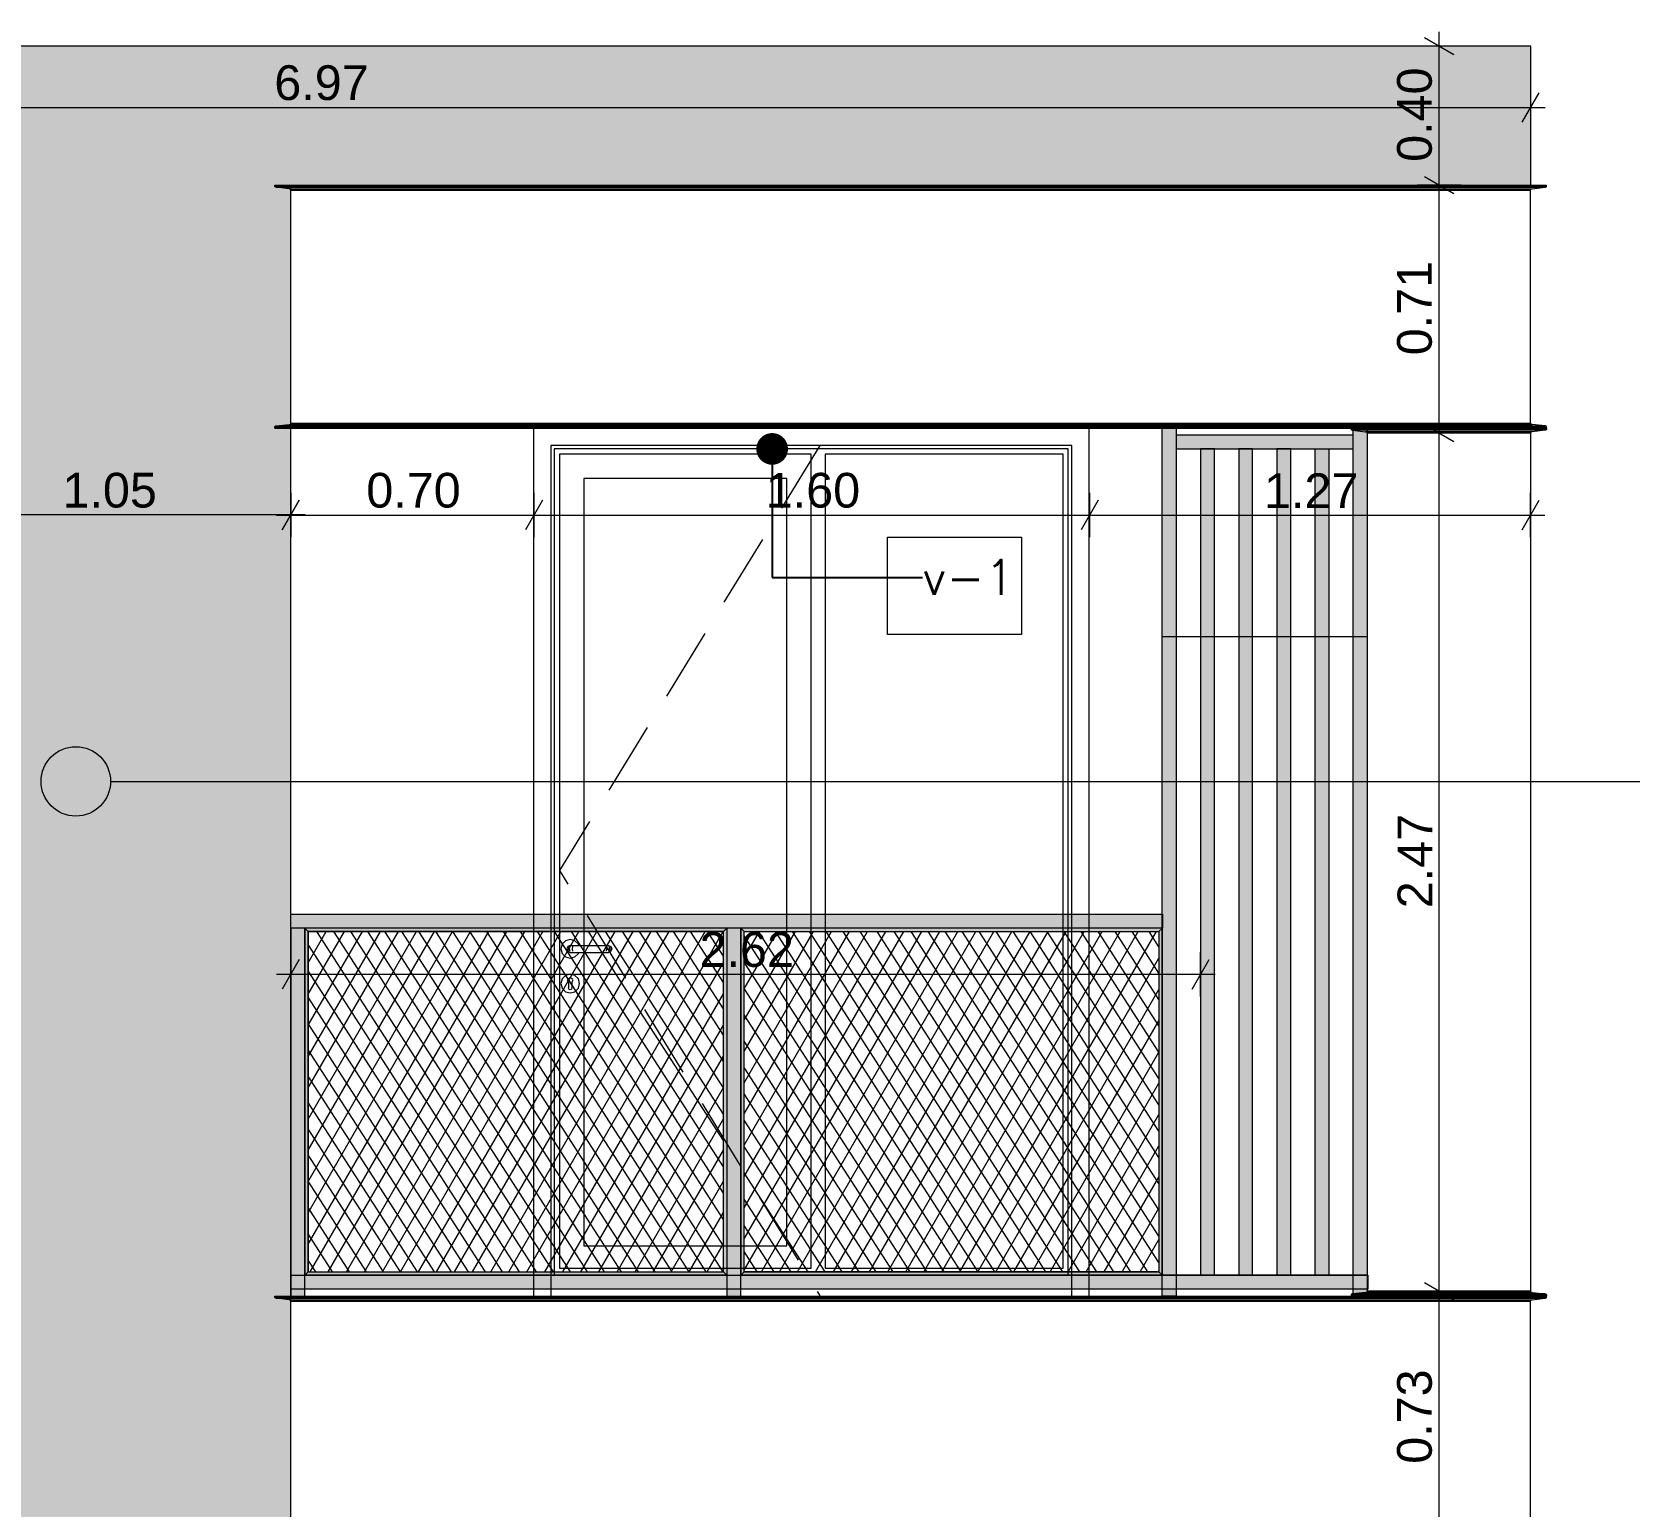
# Model space of a CAD drawing. Header units: millimetres. Extents: x 475616349 to 476941521, y 4620115302 to 4621446928.
# Drawn here: x 476749546 to 476754145, y 4620528616 to 4620532861 of the extents above; entities that cross this region are included whole.
import ezdxf

# ---------------------------------------------------------------- set-up
doc = ezdxf.new("R2010")
doc.units = ezdxf.units.MM
doc.header["$MEASUREMENT"] = 0
doc.linetypes.add('Hidden Line', pattern=[317.5, 211.666667, -105.833333])
for name, color, linetype, lineweight in [('2D Drafting - General_Pen_No__7_Pen_No__7', 7, 'Continuous', 0), ('New_2D Drafting - General_Pen_No__2_Pen_No__250', 7, 'Continuous', 0), ('New_2D Drafting - General_Pen_No__30_Pen_No__9_Pen_No__9_Pen_No__253', 252, 'Continuous', 0), ('New_2D Drafting - General_Pen_No__30_Pen_No__9_Pen_No__9_Pen_No__255', 255, 'Continuous', 0), ('New_2D Drafting - General_Pen_No__30_Pen_No__9_Pen_No__9_Pen_No__7', 7, 'Continuous', 0), ('New_2D Drafting - General_Pen_No__4', 7, 'Continuous', 0), ('New_2D Drafting - General_Pen_No__7', 7, 'Continuous', 0), ('New_Structural - Bearing_Pen_No__250', 7, 'Continuous', 0), ('New_zoma_Pen_No__4', 7, 'Continuous', 0), ('New_zoma_Pen_No__7', 7, 'Continuous', 0), ('Structural - Bearing_Pen_No__250', 7, 'Continuous', 0), ('zoma_Pen_No__5_Pen_No__142', 142, 'Continuous', 0)]:
    doc.layers.add(name, color=color, linetype=linetype, lineweight=lineweight)
doc.layers.add('New_zoma', color=7, linetype='Continuous')
doc.layers.add('zoma_Pen_No__5', color=7, linetype='Continuous')
doc.styles.add('GENERATED_STYLE_1', font='arial.ttf')
doc.dimstyles.new('GENERATED_STYLE__18', dxfattribs={"dimtxt": 100, "dimasz": 64.421331, "dimexe": 0.18, "dimexo": 3, "dimgap": 0.09, "dimtad": 1, "dimtih": 1, "dimtoh": 1, "dimlfac": 0.001, "dimzin": 0, "dimdsep": 46, "dimtxsty": 'GENERATED_STYLE_1', "dimblk": 'ARROWHEAD_2', "dimblk1": 'ARROWHEAD_2', "dimblk2": 'ARROWHEAD_2', "dimcen": 0.09, "dimclrd": 7, "dimclre": 7, "dimclrt": 7, "dimadec": 0, "dimazin": 0, "dimtfac": 1, "dimtdec": 4, "dimtmove": 0, "dimatfit": 3, "dimfxl": 1, "dimtolj": 1, "dimtzin": 0, "dimarcsym": 0})
doc.dimstyles.new('GENERATED_STYLE__19', dxfattribs={"dimtxt": 100, "dimasz": 64.421331, "dimexe": 0.18, "dimexo": 3, "dimgap": 0.09, "dimtad": 1, "dimlfac": 0.001, "dimzin": 0, "dimdsep": 46, "dimtxsty": 'GENERATED_STYLE_1', "dimblk": 'ARROWHEAD_2', "dimblk1": 'ARROWHEAD_2', "dimblk2": 'ARROWHEAD_2', "dimcen": 0.09, "dimclrd": 7, "dimclre": 7, "dimclrt": 7, "dimadec": 0, "dimazin": 0, "dimtfac": 1, "dimtdec": 4, "dimtmove": 0, "dimatfit": 3, "dimfxl": 1, "dimtolj": 1, "dimtzin": 0, "dimarcsym": 0})
doc.dimstyles.new('GENERATED_STYLE__48', dxfattribs={"dimtxt": 0.18, "dimasz": 182.4, "dimexe": 0.18, "dimexo": 0.0625, "dimgap": 0.09, "dimtad": 0, "dimtih": 1, "dimtoh": 1, "dimdec": 4, "dimzin": 0, "dimdsep": 46, "dimcen": 0.09, "dimadec": 0, "dimazin": 0, "dimtfac": 1, "dimtdec": 4, "dimtmove": 0, "dimatfit": 3, "dimldrblk": 'ARROWHEAD_11', "dimfxl": 1, "dimtolj": 1, "dimtzin": 0, "dimarcsym": 0})
pattern_1 = [(60, (476577134.07, 4620325125.74), (-38.971143, 22.5), []), (122.833095, (476577134.07, 4620325125.74), (36.8060797, 18.75), [])]

# ---------------------------------------------------------------- blocks, each defined once
blk = doc.blocks.new('*D923', base_point=(476577134.1, 4620325125.7))
at = {"layer": 'New_zoma_Pen_No__4', "color": 7, "linetype": 'Continuous', "lineweight": 0, "transparency": 16777216}
for p, q in [((476746892.3, 4620532580.3), (476746892.3, 4620532707.5)), ((476753862.2, 4620532580.3), (476753862.2, 4620532707.5)), ((476746916.8, 4620532686.3), (476746867.8, 4620532601.5)), ((476753837.8, 4620532601.5), (476753886.7, 4620532686.3)), ((476746892.3, 4620532643.9), (476753862.2, 4620532643.9)), ((476753862.2, 4620532643.9), (476753903.7, 4620532643.9))]:
    blk.add_line(p, q, dxfattribs=at)
at = {"layer": 'New_zoma_Pen_No__7', "color": 7, "lineweight": 0, "transparency": 16777216, "insert": (476750244.2, 4620532663.9), "char_height": 100, "attachment_point": 7, "style": 'GENERATED_STYLE_1'}
blk.add_mtext('\\A1;{\\pql;\\fArial|b0|i0|c0|p34;6.97}', dxfattribs=at)
blk = doc.blocks.new('ARROWHEAD_2')
at = {"color": 0, "linetype": 'Continuous', "lineweight": 0}
for p, q in [((0, 0), (-1, 0)), ((-0.378, -0.655), (0.378, 0.655))]:
    blk.add_line(p, q, dxfattribs=at)
blk = doc.blocks.new('*D1028', base_point=(476577134.1, 4620325125.7))
at = {"layer": 'New_zoma_Pen_No__4', "color": 7, "linetype": 'Continuous', "lineweight": 0, "transparency": 16777216}
for p, q in [((476753556.4, 4620529259.3), (476753641.2, 4620529210.3)), ((476753662.4, 4620529234.8), (476753535.3, 4620529234.8)), ((476753598.8, 4620528506), (476753598.8, 4620529234.8)), ((476753556.4, 4620528530.5), (476753641.2, 4620528481.5)), ((476753662.4, 4620528506), (476753535.3, 4620528506))]:
    blk.add_line(p, q, dxfattribs=at)
at = {"layer": 'New_zoma_Pen_No__7', "color": 7, "lineweight": 0, "transparency": 16777216, "insert": (476753578.8, 4620528737.4), "char_height": 100, "attachment_point": 7, "rotation": 90, "style": 'GENERATED_STYLE_1'}
blk.add_mtext('\\A1;{\\pql;\\fArial|b0|i0|c0|p34;0.73}', dxfattribs=at)
blk = doc.blocks.new('*D1029', base_point=(476577134.1, 4620325125.7))
at = {"layer": 'New_zoma_Pen_No__4', "color": 7, "linetype": 'Continuous', "lineweight": 0, "transparency": 16777216}
for p, q in [((476753662.4, 4620531706), (476753535.3, 4620531706)), ((476753556.4, 4620531730.5), (476753641.2, 4620531681.5)), ((476753598.8, 4620529234.8), (476753598.8, 4620531706)), ((476753556.4, 4620529259.3), (476753641.2, 4620529210.3)), ((476753662.4, 4620529234.8), (476753535.3, 4620529234.8))]:
    blk.add_line(p, q, dxfattribs=at)
at = {"layer": 'New_zoma_Pen_No__7', "color": 7, "lineweight": 0, "transparency": 16777216, "insert": (476753578.8, 4620530337.4), "char_height": 100, "attachment_point": 7, "rotation": 90, "style": 'GENERATED_STYLE_1'}
blk.add_mtext('\\A1;{\\pql;\\fArial|b0|i0|c0|p34;2.47}', dxfattribs=at)
blk = doc.blocks.new('*D1030', base_point=(476577134.1, 4620325125.7))
at = {"layer": 'New_zoma_Pen_No__4', "color": 7, "linetype": 'Continuous', "lineweight": 0, "transparency": 16777216}
for p, q in [((476753556.4, 4620532444.9), (476753641.2, 4620532395.9)), ((476753662.4, 4620532420.4), (476753535.3, 4620532420.4)), ((476753598.8, 4620531706), (476753598.8, 4620532420.4)), ((476753662.4, 4620531706), (476753535.3, 4620531706)), ((476753556.4, 4620531730.5), (476753641.2, 4620531681.5))]:
    blk.add_line(p, q, dxfattribs=at)
at = {"layer": 'New_zoma_Pen_No__7', "color": 7, "lineweight": 0, "transparency": 16777216, "insert": (476753578.8, 4620531930.2), "char_height": 100, "attachment_point": 7, "rotation": 90, "style": 'GENERATED_STYLE_1'}
blk.add_mtext('\\A1;{\\pql;\\fArial|b0|i0|c0|p34;0.71}', dxfattribs=at)
blk = doc.blocks.new('*D1031', base_point=(476577134.1, 4620325125.7))
at = {"layer": 'New_zoma_Pen_No__4', "color": 7, "linetype": 'Continuous', "lineweight": 0, "transparency": 16777216}
for p, q in [((476753641.2, 4620532795.5), (476753556.4, 4620532844.4)), ((476753598.8, 4620532820), (476753598.8, 4620532861.4)), ((476753662.4, 4620532820), (476753535.3, 4620532820)), ((476753598.8, 4620532420.4), (476753598.8, 4620532820)), ((476753556.4, 4620532444.9), (476753641.2, 4620532395.9)), ((476753662.4, 4620532420.4), (476753535.3, 4620532420.4))]:
    blk.add_line(p, q, dxfattribs=at)
at = {"layer": 'New_zoma_Pen_No__7', "color": 7, "lineweight": 0, "transparency": 16777216, "insert": (476753578.8, 4620532487.2), "char_height": 100, "attachment_point": 7, "rotation": 90, "style": 'GENERATED_STYLE_1'}
blk.add_mtext('\\A1;{\\pql;\\fArial|b0|i0|c0|p34;0.40}', dxfattribs=at)
blk = doc.blocks.new('*D1055', base_point=(476577134.1, 4620325125.7))
at = {"layer": 'New_zoma_Pen_No__4', "color": 7, "linetype": 'Continuous', "lineweight": 0, "transparency": 16777216}
for p, q in [((476749218.2, 4620531427.8), (476749267.2, 4620531512.5)), ((476749242.7, 4620531533.7), (476749242.7, 4620531406.6)), ((476750267.3, 4620531427.8), (476750316.2, 4620531512.5)), ((476750291.8, 4620531533.7), (476750291.8, 4620531406.6)), ((476749242.7, 4620531470.2), (476747642.7, 4620531470.2)), ((476750291.8, 4620531470.2), (476749242.7, 4620531470.2)), ((476750333.2, 4620531470.2), (476750291.8, 4620531470.2))]:
    blk.add_line(p, q, dxfattribs=at)
at = {"layer": 'New_zoma_Pen_No__7', "color": 7, "lineweight": 0, "transparency": 16777216, "insert": (476749634.2, 4620531490.2), "char_height": 100, "attachment_point": 7, "rotation": 0.0002, "style": 'GENERATED_STYLE_1'}
blk.add_mtext('\\A1;{\\pql;\\fArial|b0|i0|c0|p34;1.05}', dxfattribs=at)
blk = doc.blocks.new('*D1061', base_point=(476577134.1, 4620325125.7))
at = {"layer": 'New_zoma_Pen_No__4', "color": 7, "linetype": 'Continuous', "lineweight": 0, "transparency": 16777216}
for p, q in [((476749218.2, 4620531427.8), (476749267.2, 4620531512.5)), ((476749242.7, 4620531533.7), (476749242.7, 4620531406.6)), ((476750267.3, 4620531427.8), (476750316.2, 4620531512.5)), ((476750291.8, 4620531533.7), (476750291.8, 4620531406.6)), ((476749242.7, 4620531470.2), (476747642.7, 4620531470.2)), ((476750291.8, 4620531470.2), (476749242.7, 4620531470.2)), ((476750333.2, 4620531470.2), (476750291.8, 4620531470.2))]:
    blk.add_line(p, q, dxfattribs=at)
at = {"layer": 'New_zoma_Pen_No__7', "color": 7, "lineweight": 0, "transparency": 16777216, "insert": (476749634.2, 4620531490.2), "char_height": 100, "attachment_point": 7, "rotation": 0.0002, "style": 'GENERATED_STYLE_1'}
blk.add_mtext('\\A1;{\\pql;\\fArial|b0|i0|c0|p34;1.05}', dxfattribs=at)
blk = doc.blocks.new('ARROWHEAD_11')
at = {"color": 0, "linetype": 'Continuous', "lineweight": 0}
blk.add_line((0, 0), (-1, 0), dxfattribs=at)
at = {"color": 0, "linetype": 'Continuous', "lineweight": 0, "const_width": 0.25, "flags": 128}
blk.add_lwpolyline([(-0.125, 0, 1), (0.125, 0, 1)], format="xyb", close=True, dxfattribs=at)
blk = doc.blocks.new('Line_60', base_point=(476749672.6, 4620530702.8))
at = {"layer": 'zoma_Pen_No__5_Pen_No__142', "linetype": 'Continuous', "lineweight": 0}
blk.add_hatch(color=142, dxfattribs=at).paths.add_polyline_path([(476749572.6, 4620530702.8), (476749580.2, 4620530664.5), (476749601.9, 4620530632.1), (476749634.3, 4620530610.4), (476749672.6, 4620530602.8), (476749710.9, 4620530610.4), (476749743.3, 4620530632.1), (476749765, 4620530664.5), (476749772.6, 4620530702.8), (476749765, 4620530741.1), (476749743.3, 4620530773.5), (476749710.9, 4620530795.2), (476749672.6, 4620530802.8), (476749634.3, 4620530795.2), (476749601.9, 4620530773.5), (476749580.2, 4620530741.1)])
at = {"layer": 'zoma_Pen_No__5_Pen_No__142', "color": 142, "linetype": 'Continuous', "lineweight": 0}
blk.add_line((476749772.6, 4620530702.8), (476762940.3, 4620530702.8), dxfattribs=at)
blk.add_circle((476749672.6, 4620530702.8), 100, dxfattribs=at)
blk = doc.blocks.new('*D2239', base_point=(476577134.1, 4620325125.7))
at = {"layer": 'New_zoma_Pen_No__4', "color": 7, "linetype": 'Continuous', "lineweight": 0, "transparency": 16777216}
for p, q in [((476750316.2, 4620531512.4), (476750267.3, 4620531427.7)), ((476750291.8, 4620531406.5), (476750291.8, 4620531533.6)), ((476751016.9, 4620531512.4), (476750968, 4620531427.7)), ((476750992.4, 4620531406.5), (476750992.4, 4620531533.6)), ((476750250.3, 4620531470), (476750291.8, 4620531470)), ((476750291.8, 4620531470), (476750992.4, 4620531470))]:
    blk.add_line(p, q, dxfattribs=at)
at = {"layer": 'New_zoma_Pen_No__7', "color": 7, "lineweight": 0, "transparency": 16777216, "insert": (476750509.1, 4620531490), "char_height": 100, "attachment_point": 7, "style": 'GENERATED_STYLE_1'}
blk.add_mtext('\\A1;{\\pql;\\fArial|b0|i0|c0|p34;0.70}', dxfattribs=at)
blk = doc.blocks.new('*D2240', base_point=(476577134.1, 4620325125.7))
at = {"layer": 'New_zoma_Pen_No__4', "color": 7, "linetype": 'Continuous', "lineweight": 0, "transparency": 16777216}
for p, q in [((476751016.9, 4620531512.4), (476750968, 4620531427.7)), ((476750992.4, 4620531406.5), (476750992.4, 4620531533.6)), ((476752616.9, 4620531512.4), (476752568, 4620531427.7)), ((476752592.4, 4620531406.5), (476752592.4, 4620531533.6)), ((476750992.4, 4620531470), (476752592.4, 4620531470))]:
    blk.add_line(p, q, dxfattribs=at)
at = {"layer": 'New_zoma_Pen_No__7', "color": 7, "lineweight": 0, "transparency": 16777216, "insert": (476751659.4, 4620531490), "char_height": 100, "attachment_point": 7, "style": 'GENERATED_STYLE_1'}
blk.add_mtext('\\A1;{\\pql;\\fArial|b0|i0|c0|p34;1.60}', dxfattribs=at)
blk = doc.blocks.new('*D2241', base_point=(476577134.1, 4620325125.7))
at = {"layer": 'New_zoma_Pen_No__4', "color": 7, "linetype": 'Continuous', "lineweight": 0, "transparency": 16777216}
for p, q in [((476752616.9, 4620531512.4), (476752568, 4620531427.7)), ((476752592.4, 4620531406.5), (476752592.4, 4620531533.6)), ((476753837.3, 4620531427.7), (476753886.2, 4620531512.4)), ((476753861.7, 4620531406.5), (476753861.7, 4620531533.6)), ((476752592.4, 4620531470), (476753861.7, 4620531470)), ((476753861.7, 4620531470), (476753903.2, 4620531470))]:
    blk.add_line(p, q, dxfattribs=at)
at = {"layer": 'New_zoma_Pen_No__7', "color": 7, "lineweight": 0, "transparency": 16777216, "insert": (476753094.1, 4620531490), "char_height": 100, "attachment_point": 7, "style": 'GENERATED_STYLE_1'}
blk.add_mtext('\\A1;{\\pql;\\fArial|b0|i0|c0|p34;1.27}', dxfattribs=at)
blk = doc.blocks.new('*D2242', base_point=(476577134.1, 4620325125.7))
at = {"layer": 'New_zoma_Pen_No__4', "color": 7, "linetype": 'Continuous', "lineweight": 0, "transparency": 16777216}
for p, q in [((476750316.2, 4620530189.5), (476750267.3, 4620530104.7)), ((476750291.8, 4620530083.5), (476750291.8, 4620530210.7)), ((476752887.2, 4620530104.7), (476752936.2, 4620530189.5)), ((476752911.7, 4620530083.5), (476752911.7, 4620530210.7)), ((476750250.3, 4620530147.1), (476750291.8, 4620530147.1)), ((476750291.8, 4620530147.1), (476752911.7, 4620530147.1)), ((476752911.7, 4620530147.1), (476752953.2, 4620530147.1))]:
    blk.add_line(p, q, dxfattribs=at)
at = {"layer": 'New_zoma_Pen_No__7', "color": 7, "lineweight": 0, "transparency": 16777216, "insert": (476751468.7, 4620530167.1), "char_height": 100, "attachment_point": 7, "style": 'GENERATED_STYLE_1'}
blk.add_mtext('\\A1;{\\pql;\\fArial|b0|i0|c0|p34;2.62}', dxfattribs=at)
blk = doc.blocks.new('*D2249', base_point=(476577134.1, 4620325125.7))
at = {"layer": 'New_zoma_Pen_No__4', "color": 7, "linetype": 'Continuous', "lineweight": 0, "transparency": 16777216}
for p, q in [((476750316.2, 4620531512.4), (476750267.3, 4620531427.7)), ((476750291.8, 4620531406.5), (476750291.8, 4620531533.6)), ((476751016.9, 4620531512.4), (476750968, 4620531427.7)), ((476750992.4, 4620531406.5), (476750992.4, 4620531533.6)), ((476750250.3, 4620531470), (476750291.8, 4620531470)), ((476750291.8, 4620531470), (476750992.4, 4620531470))]:
    blk.add_line(p, q, dxfattribs=at)
at = {"layer": 'New_zoma_Pen_No__7', "color": 7, "lineweight": 0, "transparency": 16777216, "insert": (476750509.1, 4620531490), "char_height": 100, "attachment_point": 7, "style": 'GENERATED_STYLE_1'}
blk.add_mtext('\\A1;{\\pql;\\fArial|b0|i0|c0|p34;0.70}', dxfattribs=at)
blk = doc.blocks.new('*D2250', base_point=(476577134.1, 4620325125.7))
at = {"layer": 'New_zoma_Pen_No__4', "color": 7, "linetype": 'Continuous', "lineweight": 0, "transparency": 16777216}
for p, q in [((476751016.9, 4620531512.4), (476750968, 4620531427.7)), ((476750992.4, 4620531406.5), (476750992.4, 4620531533.6)), ((476752616.9, 4620531512.4), (476752568, 4620531427.7)), ((476752592.4, 4620531406.5), (476752592.4, 4620531533.6)), ((476750992.4, 4620531470), (476752592.4, 4620531470))]:
    blk.add_line(p, q, dxfattribs=at)
at = {"layer": 'New_zoma_Pen_No__7', "color": 7, "lineweight": 0, "transparency": 16777216, "insert": (476751659.4, 4620531490), "char_height": 100, "attachment_point": 7, "style": 'GENERATED_STYLE_1'}
blk.add_mtext('\\A1;{\\pql;\\fArial|b0|i0|c0|p34;1.60}', dxfattribs=at)
blk = doc.blocks.new('*D2251', base_point=(476577134.1, 4620325125.7))
at = {"layer": 'New_zoma_Pen_No__4', "color": 7, "linetype": 'Continuous', "lineweight": 0, "transparency": 16777216}
for p, q in [((476752616.9, 4620531512.4), (476752568, 4620531427.7)), ((476752592.4, 4620531406.5), (476752592.4, 4620531533.6)), ((476753837.3, 4620531427.7), (476753886.2, 4620531512.4)), ((476753861.7, 4620531406.5), (476753861.7, 4620531533.6)), ((476752592.4, 4620531470), (476753861.7, 4620531470)), ((476753861.7, 4620531470), (476753903.2, 4620531470))]:
    blk.add_line(p, q, dxfattribs=at)
at = {"layer": 'New_zoma_Pen_No__7', "color": 7, "lineweight": 0, "transparency": 16777216, "insert": (476753094.1, 4620531490), "char_height": 100, "attachment_point": 7, "style": 'GENERATED_STYLE_1'}
blk.add_mtext('\\A1;{\\pql;\\fArial|b0|i0|c0|p34;1.27}', dxfattribs=at)

msp = doc.modelspace()

# ---------------------------------------------------------------- hatches: boundary and pattern name
at = {"layer": 'New_2D Drafting - General_Pen_No__30_Pen_No__9_Pen_No__9_Pen_No__253', "linetype": 'Continuous', "lineweight": 0}
h = msp.add_hatch(dxfattribs=at)
h.set_pattern_fill('BRICK___RUNNING_BOND', color=252, style=0, pattern_type=2)
h.set_pattern_definition([(0, (476577134.07, 4620325125.74), (0, 66.64), []), (90, (476577134.07, 4620325125.74), (-244.8, 0), [66.64, -66.64]), (90, (476577256.47, 4620325192.38), (-244.8, 0), [66.64, -66.64])])
h.paths.add_polyline_path([(476753862.236, 4620532819.956), (476746892.282, 4620532819.956), (476746892.282, 4620522120.412), (476747141.668, 4620522120.412), (476748741.668, 4620522120.412), (476750291.885, 4620522120.412), (476750291.885, 4620531720.38), (476750291.885, 4620532420.374), (476753391.756, 4620532420.374), (476753862.226, 4620532420.374)])
h.paths.add_polyline_path([(476747542.151, 4620522820.412), (476747542.151, 4620522540.412), (476749342.151, 4620522540.412), (476749342.151, 4620522820.412), (476749242.045, 4620522820.412), (476749242.045, 4620525320.412), (476747642.045, 4620525320.412), (476747642.045, 4620522820.412)], flags=0)
h.paths.add_polyline_path([(476747542.151, 4620526020.412), (476747542.151, 4620525740.412), (476749342.151, 4620525740.412), (476749342.151, 4620526020.412), (476749242.032, 4620526020.412), (476749242.032, 4620528520.412), (476747642.032, 4620528520.412), (476747642.032, 4620526020.412)], flags=0)
h.paths.add_polyline_path([(476749342.151, 4620528940.412), (476749342.151, 4620529220.412), (476749242.032, 4620529220.412), (476749242.032, 4620531720.412), (476747642.032, 4620531720.412), (476747642.032, 4620529220.412), (476747542.151, 4620529220.412), (476747542.151, 4620528940.412)], flags=0)
at = {"layer": 'New_2D Drafting - General_Pen_No__30_Pen_No__9_Pen_No__9_Pen_No__255', "linetype": 'Continuous', "lineweight": 0}
for points in [[(476752801.349, 4620531720.38), (476752841.349, 4620531720.38), (476752841.349, 4620529220.386), (476752801.349, 4620529220.386)], [(476752841.349, 4620531700.38), (476752841.349, 4620531660.293), (476753351.349, 4620531660.293), (476753351.349, 4620531700.38)], [(476753351.349, 4620531720.38), (476753391.349, 4620531720.38), (476753391.349, 4620529220.386), (476753351.349, 4620529220.386)], [(476752911.349, 4620531660.293), (476752911.349, 4620529280.412), (476752951.349, 4620529280.412), (476752951.349, 4620531660.293)], [(476753021.349, 4620531660.293), (476753021.349, 4620529280.412), (476753061.349, 4620529280.412), (476753061.349, 4620531660.293)], [(476753131.349, 4620531660.293), (476753131.349, 4620529280.412), (476753171.349, 4620529280.412), (476753171.349, 4620531660.293)], [(476753241.349, 4620531660.293), (476753281.349, 4620531660.293), (476753281.349, 4620529280.412), (476753241.349, 4620529280.412)], [(476750291.885, 4620530280.413), (476750291.885, 4620530320.413), (476752801.593, 4620530320.413), (476752801.593, 4620530280.413)], [(476750291.885, 4620529220.419), (476750331.885, 4620529220.419), (476750331.885, 4620530280.413), (476750291.885, 4620530280.413)], [(476750331.885, 4620529280.386), (476750341.885, 4620529290.386), (476750341.885, 4620530270.413), (476750331.885, 4620530280.413)], [(476751537.443, 4620530270.413), (476751547.443, 4620530280.413), (476750331.885, 4620530280.413), (476750341.885, 4620530270.413)], [(476751547.443, 4620529280.386), (476751537.443, 4620529290.386), (476751537.443, 4620530270.413), (476751547.443, 4620530280.413)], [(476751547.443, 4620529220.386), (476751587.443, 4620529220.386), (476751587.443, 4620530280.413), (476751547.443, 4620530280.413)], [(476751587.443, 4620529280.412), (476751597.443, 4620529290.412), (476751597.443, 4620530270.439), (476751587.443, 4620530280.439)], [(476752791.507, 4620530270.413), (476752801.593, 4620530280.413), (476751587.469, 4620530280.413), (476751597.469, 4620530270.413)], [(476752801.593, 4620530280.413), (476752791.507, 4620530270.413), (476752791.507, 4620529290.386), (476752801.593, 4620529280.412)], [(476750291.885, 4620529240.412), (476750291.885, 4620529280.412), (476753393, 4620529280.412), (476753393, 4620529240.412)], [(476751537.443, 4620529290.412), (476751547.443, 4620529280.412), (476750331.885, 4620529280.412), (476750341.885, 4620529290.412)], [(476752791.496, 4620529290.397), (476752801.593, 4620529280.412), (476751587.469, 4620529280.412), (476751597.476, 4620529290.419)]]:
    msp.add_hatch(color=255, dxfattribs=at).paths.add_polyline_path(points)
at = {"layer": 'New_2D Drafting - General_Pen_No__7', "linetype": 'Continuous', "lineweight": 0}
h = msp.add_hatch(dxfattribs=at)
h.set_pattern_fill('BATT_INSULATION', style=0, pattern_type=2)
h.set_pattern_definition(pattern_1)
h.paths.add_polyline_path([(476750341.885, 4620529290.412), (476751537.443, 4620529290.412), (476751537.443, 4620530270.413), (476750341.885, 4620530270.413)])
h = msp.add_hatch(dxfattribs=at)
h.set_pattern_fill('BATT_INSULATION', style=0, pattern_type=2)
h.set_pattern_definition(pattern_1)
h.paths.add_polyline_path([(476751597.443, 4620530270.413), (476752791.507, 4620530270.413), (476752791.507, 4620529290.386), (476751597.443, 4620529290.386)])

# ---------------------------------------------------------------- linework, layer by layer
at = {"layer": '2D Drafting - General_Pen_No__7_Pen_No__7', "color": 7, "linetype": 'Continuous', "lineweight": 0, "flags": 128}
for points in [[(476750994.568, 4620529220.412), (476752590.452, 4620529220.417), (476752590.443, 4620531720.417), (476750990.443, 4620531720.412)], [(476750990.443, 4620531720.412), (476750990.452, 4620529220.412), (476750994.568, 4620529220.412)]]:
    msp.add_lwpolyline(points, dxfattribs=at)
for points in [[(476752540.443, 4620531670.416), (476751040.443, 4620531670.411), (476751040.452, 4620529220.412), (476752540.452, 4620529220.419)], [(476752530.443, 4620531660.416), (476751050.443, 4620531660.411), (476751050.452, 4620529280.413), (476752530.452, 4620529280.419)], [(476751790.447, 4620531645.414), (476751065.443, 4620531645.411), (476751065.451, 4620529300.413), (476751790.451, 4620529300.416)], [(476752515.443, 4620531645.416), (476751830.443, 4620531645.414), (476751830.451, 4620529300.416), (476752515.451, 4620529300.418)], [(476751720.444, 4620531575.413), (476751135.444, 4620531575.411), (476751135.451, 4620529365.414), (476751720.451, 4620529365.416)]]:
    msp.add_lwpolyline(points, close=True, dxfattribs=at)
at = {"layer": '2D Drafting - General_Pen_No__7_Pen_No__7', "color": 7, "linetype": 'Hidden Line', "lineweight": 0, "flags": 128}
msp.add_lwpolyline([(476751815.443, 4620531670.414), (476751065.448, 4620530446.288), (476751814.675, 4620529221.699)], dxfattribs=at)
at = {"layer": 'New_2D Drafting - General_Pen_No__2_Pen_No__250', "color": 7, "linetype": 'Continuous', "lineweight": 0, "flags": 128}
msp.add_lwpolyline([(476752010.458, 4620531406.045), (476752395.458, 4620531406.045), (476752395.458, 4620531126.357), (476752010.458, 4620531126.357)], close=True, dxfattribs=at)
at = {"layer": 'New_2D Drafting - General_Pen_No__30_Pen_No__9_Pen_No__9_Pen_No__7', "color": 7, "linetype": 'Continuous', "lineweight": 0, "flags": 128}
for points in [[(476753862.236, 4620532819.956), (476746892.282, 4620532819.956), (476746892.282, 4620522120.412), (476747141.668, 4620522120.412), (476748741.668, 4620522120.412), (476750291.885, 4620522120.412), (476750291.885, 4620531720.38), (476750291.885, 4620532420.374), (476753391.756, 4620532420.374), (476753862.226, 4620532420.374)], [(476752801.349, 4620531720.38), (476752841.349, 4620531720.38), (476752841.349, 4620529220.386), (476752801.349, 4620529220.386)], [(476752841.349, 4620531700.38), (476752841.349, 4620531660.293), (476753351.349, 4620531660.293), (476753351.349, 4620531700.38)], [(476753351.349, 4620531720.38), (476753391.349, 4620531720.38), (476753391.349, 4620529220.386), (476753351.349, 4620529220.386)], [(476752911.349, 4620531660.293), (476752911.349, 4620529280.412), (476752951.349, 4620529280.412), (476752951.349, 4620531660.293)], [(476753021.349, 4620531660.293), (476753021.349, 4620529280.412), (476753061.349, 4620529280.412), (476753061.349, 4620531660.293)], [(476753131.349, 4620531660.293), (476753131.349, 4620529280.412), (476753171.349, 4620529280.412), (476753171.349, 4620531660.293)], [(476753241.349, 4620531660.293), (476753281.349, 4620531660.293), (476753281.349, 4620529280.412), (476753241.349, 4620529280.412)], [(476753391.349, 4620529280.412), (476752801.349, 4620529280.412), (476752801.349, 4620531119.996), (476753391.349, 4620531119.996)], [(476750291.885, 4620530280.413), (476750291.885, 4620530320.413), (476752801.593, 4620530320.413), (476752801.593, 4620530280.413)], [(476750291.885, 4620529220.419), (476750331.885, 4620529220.419), (476750331.885, 4620530280.413), (476750291.885, 4620530280.413)], [(476750331.885, 4620529280.386), (476750341.885, 4620529290.386), (476750341.885, 4620530270.413), (476750331.885, 4620530280.413)], [(476751537.443, 4620530270.413), (476751547.443, 4620530280.413), (476750331.885, 4620530280.413), (476750341.885, 4620530270.413)], [(476751547.443, 4620529280.386), (476751537.443, 4620529290.386), (476751537.443, 4620530270.413), (476751547.443, 4620530280.413)], [(476751547.443, 4620529220.386), (476751587.443, 4620529220.386), (476751587.443, 4620530280.413), (476751547.443, 4620530280.413)], [(476751587.443, 4620529280.412), (476751597.443, 4620529290.412), (476751597.443, 4620530270.439), (476751587.443, 4620530280.439)], [(476752791.507, 4620530270.413), (476752801.593, 4620530280.413), (476751587.469, 4620530280.413), (476751597.469, 4620530270.413)], [(476752801.593, 4620530280.413), (476752791.507, 4620530270.413), (476752791.507, 4620529290.386), (476752801.593, 4620529280.412)], [(476750291.885, 4620529240.412), (476750291.885, 4620529280.412), (476753393, 4620529280.412), (476753393, 4620529240.412)], [(476751537.443, 4620529290.412), (476751547.443, 4620529280.412), (476750331.885, 4620529280.412), (476750341.885, 4620529290.412)], [(476752791.496, 4620529290.397), (476752801.593, 4620529280.412), (476751587.469, 4620529280.412), (476751597.476, 4620529290.419)]]:
    msp.add_lwpolyline(points, close=True, dxfattribs=at)
at = {"layer": 'New_2D Drafting - General_Pen_No__4', "color": 7, "linetype": 'Continuous', "lineweight": 0, "flags": 128}
for points in [[(476750341.885, 4620529290.412), (476751537.443, 4620529290.412), (476751537.443, 4620530270.413), (476750341.885, 4620530270.413)], [(476751597.443, 4620530270.413), (476752791.507, 4620530270.413), (476752791.507, 4620529290.386), (476751597.443, 4620529290.386)]]:
    msp.add_lwpolyline(points, close=True, dxfattribs=at)
at = {"layer": 'New_Structural - Bearing_Pen_No__250', "color": 7, "linetype": 'Continuous', "lineweight": 0}
for p, q in [((476751072.956, 4620530233.912), (476751069.339, 4620530220.412)), ((476751069.339, 4620530220.412), (476751072.956, 4620530206.912)), ((476751082.839, 4620530243.795), (476751072.956, 4620530233.912)), ((476751096.339, 4620530247.412), (476751082.839, 4620530243.795)), ((476751089.268, 4620530227.483), (476751086.339, 4620530220.412)), ((476751086.339, 4620530220.412), (476751089.268, 4620530213.341)), ((476751090.82, 4620530227.483), (476751088.061, 4620530220.412)), ((476751088.061, 4620530220.412), (476751090.82, 4620530213.341)), ((476751096.339, 4620530230.412), (476751089.268, 4620530227.483)), ((476751095.634, 4620530227.483), (476751093.522, 4620530220.412)), ((476751093.522, 4620530220.412), (476751095.634, 4620530213.341)), ((476751109.839, 4620530243.795), (476751096.339, 4620530247.412)), ((476751096.339, 4620530230.412), (476751097.48, 4620530230.412)), ((476751097.48, 4620530230.412), (476751100.732, 4620530230.412)), ((476751100.732, 4620530230.412), (476751105.598, 4620530230.412)), ((476751102.839, 4620530227.483), (476751101.697, 4620530220.412)), ((476751101.697, 4620530220.412), (476751102.839, 4620530213.341)), ((476751105.598, 4620530230.412), (476751111.339, 4620530230.412)), ((476751119.721, 4620530233.912), (476751109.839, 4620530243.795)), ((476751111.339, 4620530230.412), (476751191.339, 4620530230.412)), ((476751120.659, 4620530230.412), (476751119.721, 4620530233.912)), ((476751191.339, 4620530230.412), (476751197.079, 4620530230.413)), ((476751197.079, 4620530230.413), (476751201.945, 4620530230.413)), ((476751199.838, 4620530227.484), (476751200.981, 4620530220.413)), ((476751200.981, 4620530220.413), (476751199.838, 4620530213.341)), ((476751201.945, 4620530230.413), (476751205.197, 4620530230.413)), ((476751205.197, 4620530230.413), (476751206.339, 4620530230.413)), ((476751206.339, 4620530230.413), (476751213.41, 4620530227.484)), ((476751207.043, 4620530227.484), (476751209.155, 4620530220.413)), ((476751209.155, 4620530220.413), (476751207.043, 4620530213.341)), ((476751211.858, 4620530227.484), (476751214.617, 4620530220.413)), ((476751214.617, 4620530220.413), (476751211.858, 4620530213.341)), ((476751213.41, 4620530227.484), (476751216.339, 4620530220.413)), ((476751216.339, 4620530220.413), (476751213.41, 4620530213.341)), ((476751072.956, 4620530206.912), (476751082.839, 4620530197.029)), ((476751082.839, 4620530197.029), (476751096.339, 4620530193.412)), ((476751089.268, 4620530213.341), (476751096.339, 4620530210.412)), ((476751096.339, 4620530210.412), (476751097.48, 4620530210.412)), ((476751096.339, 4620530193.412), (476751109.839, 4620530197.03)), ((476751097.48, 4620530210.412), (476751100.732, 4620530210.412)), ((476751100.732, 4620530210.412), (476751105.598, 4620530210.412)), ((476751105.598, 4620530210.412), (476751111.339, 4620530210.412)), ((476751109.839, 4620530197.03), (476751119.721, 4620530206.912)), ((476751111.339, 4620530210.412), (476751191.339, 4620530210.412)), ((476751119.721, 4620530206.912), (476751120.659, 4620530210.412)), ((476751191.339, 4620530210.412), (476751197.079, 4620530210.413)), ((476751197.079, 4620530210.413), (476751201.945, 4620530210.413)), ((476751201.945, 4620530210.413), (476751205.197, 4620530210.413)), ((476751205.197, 4620530210.413), (476751206.339, 4620530210.413)), ((476751213.41, 4620530213.341), (476751206.339, 4620530210.413)), ((476751072.956, 4620530133.912), (476751069.339, 4620530120.412)), ((476751082.839, 4620530143.795), (476751072.956, 4620530133.912)), ((476751096.339, 4620530147.412), (476751082.839, 4620530143.795)), ((476751089.619, 4620530132.052), (476751088.871, 4620530130.104)), ((476751091.339, 4620530124.812), (476751088.871, 4620530130.104)), ((476751089.619, 4620530132.052), (476751090.964, 4620530135.556)), ((476751090.964, 4620530135.556), (476751096.339, 4620530137.838)), ((476751091.339, 4620530123.299), (476751091.339, 4620530124.812)), ((476751091.339, 4620530123.299), (476751091.339, 4620530120.412)), ((476751109.839, 4620530143.795), (476751096.339, 4620530147.412)), ((476751096.339, 4620530137.838), (476751101.714, 4620530135.556)), ((476751103.807, 4620530130.104), (476751101.339, 4620530124.812)), ((476751101.339, 4620530124.812), (476751101.339, 4620530123.299)), ((476751101.339, 4620530123.299), (476751101.339, 4620530120.412)), ((476751103.059, 4620530132.052), (476751101.714, 4620530135.556)), ((476751103.059, 4620530132.052), (476751103.807, 4620530130.104)), ((476751119.722, 4620530133.912), (476751109.839, 4620530143.795)), ((476751123.339, 4620530120.412), (476751119.722, 4620530133.912)), ((476751069.339, 4620530120.412), (476751072.956, 4620530106.912)), ((476751072.956, 4620530106.912), (476751082.839, 4620530097.029)), ((476751082.839, 4620530097.029), (476751096.339, 4620530093.412)), ((476751091.339, 4620530120.412), (476751091.339, 4620530117.525)), ((476751091.339, 4620530117.525), (476751091.339, 4620530111.752)), ((476751091.339, 4620530111.752), (476751091.339, 4620530107.912)), ((476751092.803, 4620530104.377), (476751091.339, 4620530107.912)), ((476751096.339, 4620530102.912), (476751092.803, 4620530104.377)), ((476751099.875, 4620530104.377), (476751096.339, 4620530102.912)), ((476751096.339, 4620530093.412), (476751109.839, 4620530097.03)), ((476751101.339, 4620530107.912), (476751099.875, 4620530104.377)), ((476751101.339, 4620530120.412), (476751101.339, 4620530117.525)), ((476751101.339, 4620530117.525), (476751101.339, 4620530111.752)), ((476751101.339, 4620530111.752), (476751101.339, 4620530107.912)), ((476751109.839, 4620530097.03), (476751119.722, 4620530106.912)), ((476751119.722, 4620530106.912), (476751123.339, 4620530120.412))]:
    msp.add_line(p, q, dxfattribs=at)
at = {"layer": 'Structural - Bearing_Pen_No__250', "color": 7, "linetype": 'Continuous', "lineweight": 0}
for p, q in [((476750245.559, 4620532417.911), (476750245.559, 4620532420.406)), ((476750245.559, 4620532420.406), (476753908.077, 4620532420.406)), ((476750245.958, 4620532416.381), (476750245.559, 4620532417.911)), ((476750245.559, 4620532417.911), (476753908.077, 4620532417.911)), ((476750247.096, 4620532415.083), (476750245.958, 4620532416.381)), ((476750248.799, 4620532414.216), (476750247.096, 4620532415.083)), ((476750250.021, 4620532413.956), (476750248.799, 4620532414.216)), ((476750287.422, 4620532409.966), (476750250.021, 4620532413.956)), ((476750250.021, 4620532413.956), (476753903.614, 4620532413.956)), ((476750288.644, 4620532409.707), (476750287.422, 4620532409.966)), ((476750287.422, 4620532409.966), (476753866.213, 4620532409.966)), ((476750290.347, 4620532408.84), (476750288.644, 4620532409.707)), ((476750291.485, 4620532407.542), (476750290.347, 4620532408.84)), ((476750291.885, 4620532406.011), (476750291.485, 4620532407.542)), ((476750291.885, 4620531734.826), (476750291.885, 4620532406.011)), ((476750291.885, 4620532406.011), (476753861.751, 4620532406.011)), ((476753861.751, 4620532406.011), (476753862.15, 4620532407.542)), ((476753861.751, 4620531734.826), (476753861.751, 4620532406.011)), ((476753862.15, 4620532407.542), (476753863.288, 4620532408.84)), ((476753863.288, 4620532408.84), (476753864.991, 4620532409.707)), ((476753864.991, 4620532409.707), (476753866.213, 4620532409.966)), ((476753866.213, 4620532409.966), (476753903.614, 4620532413.956)), ((476753903.614, 4620532413.956), (476753904.836, 4620532414.216)), ((476753904.836, 4620532414.216), (476753906.539, 4620532415.083)), ((476753906.539, 4620532415.083), (476753907.677, 4620532416.381)), ((476753907.677, 4620532416.381), (476753908.077, 4620532417.911)), ((476753908.077, 4620532417.911), (476753908.077, 4620532420.406)), ((476750290.347, 4620531731.978), (476750291.485, 4620531733.276)), ((476750291.485, 4620531733.276), (476750291.885, 4620531734.807)), ((476750291.869, 4620531734.807), (476753861.751, 4620531734.807)), ((476753862.15, 4620531733.276), (476753861.751, 4620531734.807)), ((476753863.288, 4620531731.978), (476753862.15, 4620531733.276)), ((476750245.559, 4620531722.907), (476750245.958, 4620531724.438)), ((476750245.559, 4620531720.412), (476750245.559, 4620531722.907)), ((476750245.559, 4620531722.907), (476753908.077, 4620531722.907)), ((476750245.559, 4620531720.412), (476753908.077, 4620531720.412)), ((476750245.958, 4620531724.438), (476750247.096, 4620531725.735)), ((476750247.096, 4620531725.735), (476750248.799, 4620531726.602)), ((476750248.799, 4620531726.602), (476750250.021, 4620531726.862)), ((476750250.021, 4620531726.862), (476750287.422, 4620531730.852)), ((476750250.021, 4620531726.862), (476753903.614, 4620531726.862)), ((476750287.422, 4620531730.852), (476750288.644, 4620531731.111)), ((476750287.422, 4620531730.852), (476753866.213, 4620531730.852)), ((476750288.644, 4620531731.111), (476750290.347, 4620531731.978)), ((476753908.083, 4620531720.38), (476753345.023, 4620531720.38)), ((476753345.023, 4620531720.38), (476753345.023, 4620531717.885)), ((476753908.083, 4620531717.885), (476753345.023, 4620531717.885)), ((476753345.023, 4620531717.885), (476753345.422, 4620531716.354)), ((476753345.422, 4620531716.354), (476753346.56, 4620531715.056)), ((476753346.56, 4620531715.056), (476753348.263, 4620531714.189)), ((476753348.263, 4620531714.189), (476753349.485, 4620531713.93)), ((476753903.62, 4620531713.93), (476753349.485, 4620531713.93)), ((476753349.485, 4620531713.93), (476753386.886, 4620531709.94)), ((476753866.219, 4620531709.94), (476753386.886, 4620531709.943)), ((476753386.886, 4620531709.94), (476753388.108, 4620531709.68)), ((476753388.108, 4620531709.68), (476753389.811, 4620531708.813)), ((476753389.811, 4620531708.813), (476753390.949, 4620531707.515)), ((476753390.949, 4620531707.515), (476753391.349, 4620531705.985)), ((476753861.773, 4620531705.985), (476753391.349, 4620531705.985)), ((476753391.349, 4620531705.966), (476753391.349, 4620529234.769)), ((476753862.156, 4620531707.515), (476753861.757, 4620531705.985)), ((476753861.757, 4620531705.966), (476753861.757, 4620529234.769)), ((476753863.294, 4620531708.813), (476753862.156, 4620531707.515)), ((476753864.991, 4620531731.111), (476753863.288, 4620531731.978)), ((476753864.997, 4620531709.68), (476753863.294, 4620531708.813)), ((476753866.213, 4620531730.852), (476753864.991, 4620531731.111)), ((476753866.219, 4620531709.94), (476753864.997, 4620531709.68)), ((476753903.614, 4620531726.862), (476753866.213, 4620531730.852)), ((476753903.62, 4620531713.93), (476753866.219, 4620531709.94)), ((476753904.836, 4620531726.602), (476753903.614, 4620531726.862)), ((476753904.842, 4620531714.189), (476753903.62, 4620531713.93)), ((476753906.539, 4620531725.735), (476753904.836, 4620531726.602)), ((476753906.545, 4620531715.056), (476753904.842, 4620531714.189)), ((476753907.677, 4620531724.438), (476753906.539, 4620531725.735)), ((476753907.683, 4620531716.354), (476753906.545, 4620531715.056)), ((476753908.077, 4620531722.907), (476753907.677, 4620531724.438)), ((476753908.083, 4620531717.885), (476753907.683, 4620531716.354)), ((476753908.077, 4620531720.412), (476753908.077, 4620531722.907)), ((476753908.083, 4620531720.38), (476753908.083, 4620531717.885)), ((476750245.559, 4620529217.911), (476750245.559, 4620529220.406)), ((476750245.559, 4620529220.406), (476753908.077, 4620529220.406)), ((476750245.958, 4620529216.381), (476750245.559, 4620529217.911)), ((476750245.559, 4620529217.911), (476753908.077, 4620529217.911)), ((476750247.096, 4620529215.083), (476750245.958, 4620529216.381)), ((476750248.799, 4620529214.216), (476750247.096, 4620529215.083)), ((476750250.021, 4620529213.956), (476750248.799, 4620529214.216)), ((476750287.422, 4620529209.966), (476750250.021, 4620529213.956)), ((476750250.021, 4620529213.956), (476753903.614, 4620529213.956)), ((476750288.644, 4620529209.707), (476750287.422, 4620529209.966)), ((476750287.422, 4620529209.966), (476753866.213, 4620529209.966)), ((476750290.347, 4620529208.84), (476750288.644, 4620529209.707)), ((476750291.485, 4620529207.542), (476750290.347, 4620529208.84)), ((476750291.885, 4620529206.011), (476750291.485, 4620529207.542)), ((476750291.885, 4620528534.826), (476750291.885, 4620529206.011)), ((476750291.885, 4620529206.011), (476753861.751, 4620529206.011)), ((476753345.422, 4620529224.4), (476753345.023, 4620529222.869)), ((476753908.083, 4620529222.869), (476753345.023, 4620529222.869)), ((476753345.023, 4620529222.869), (476753345.023, 4620529220.374)), ((476753908.083, 4620529220.374), (476753345.023, 4620529220.374)), ((476753346.56, 4620529225.698), (476753345.422, 4620529224.4)), ((476753348.263, 4620529226.565), (476753346.56, 4620529225.698)), ((476753349.485, 4620529226.824), (476753348.263, 4620529226.565)), ((476753386.886, 4620529230.814), (476753349.485, 4620529226.824)), ((476753903.62, 4620529226.824), (476753349.485, 4620529226.824)), ((476753388.108, 4620529231.074), (476753386.886, 4620529230.814)), ((476753866.219, 4620529230.814), (476753386.886, 4620529230.814)), ((476753389.811, 4620529231.941), (476753388.108, 4620529231.074)), ((476753390.949, 4620529233.238), (476753389.811, 4620529231.941)), ((476753391.349, 4620529234.769), (476753390.949, 4620529233.238)), ((476753861.757, 4620529234.769), (476753391.349, 4620529234.769)), ((476753861.751, 4620529206.011), (476753862.15, 4620529207.542)), ((476753861.751, 4620528534.826), (476753861.751, 4620529206.011)), ((476753861.757, 4620529234.769), (476753862.156, 4620529233.238)), ((476753862.15, 4620529207.542), (476753863.288, 4620529208.84)), ((476753862.156, 4620529233.238), (476753863.294, 4620529231.941)), ((476753863.288, 4620529208.84), (476753864.991, 4620529209.707)), ((476753863.294, 4620529231.941), (476753864.997, 4620529231.074)), ((476753864.991, 4620529209.707), (476753866.213, 4620529209.966)), ((476753864.997, 4620529231.074), (476753866.219, 4620529230.814)), ((476753866.213, 4620529209.966), (476753903.614, 4620529213.956)), ((476753866.219, 4620529230.814), (476753903.62, 4620529226.824)), ((476753903.614, 4620529213.956), (476753904.836, 4620529214.216)), ((476753903.62, 4620529226.824), (476753904.842, 4620529226.565)), ((476753904.836, 4620529214.216), (476753906.539, 4620529215.083)), ((476753904.842, 4620529226.565), (476753906.545, 4620529225.698)), ((476753906.539, 4620529215.083), (476753907.677, 4620529216.381)), ((476753906.545, 4620529225.698), (476753907.683, 4620529224.4)), ((476753907.677, 4620529216.381), (476753908.077, 4620529217.911)), ((476753907.683, 4620529224.4), (476753908.083, 4620529222.869)), ((476753908.077, 4620529217.911), (476753908.077, 4620529220.406)), ((476753908.083, 4620529222.869), (476753908.083, 4620529220.374))]:
    msp.add_line(p, q, dxfattribs=at)

# ---------------------------------------------------------------- block references
at = {"layer": 'zoma_Pen_No__5', "color": 142, "linetype": 'Continuous', "lineweight": 0}
msp.add_blockref('Line_60', (476749672.613, 4620530702.799), dxfattribs=at)

# ---------------------------------------------------------------- texts
at = {"layer": 'New_2D Drafting - General_Pen_No__2_Pen_No__250', "color": 7, "linetype": 'Continuous', "lineweight": 0, "insert": (476752110.458, 4620531290.489), "char_height": 100, "attachment_point": 4}
msp.add_mtext('\\A1;{\\pql;\\Ftxt.shx;v\\Ftxt.shx;-1}', dxfattribs=at)

# ---------------------------------------------------------------- dimensions: what is measured, and where the dimension line sits
at = {"layer": 'New_zoma', "color": 7, "linetype": 'Continuous', "lineweight": 0}
for base, p1, p2, angle, dimstyle, picture, middle, turn in [((476753598.826, 4620532819.956), (476711922.336, 4620532420.406), (476711922.326, 4620532819.956), 90, 'GENERATED_STYLE__19', '*D1031', (476753528.826, 4620532617.034), 90), ((476753598.826, 4620532420.406), (476711922.605, 4620531706.017), (476711922.336, 4620532420.406), 90, 'GENERATED_STYLE__19', '*D1030', (476753528.826, 4620532060.065), 90), ((476753598.826, 4620531706.017), (476711922.621, 4620529234.801), (476711922.605, 4620531706.017), 90, 'GENERATED_STYLE__19', '*D1029', (476753528.826, 4620530467.263), 90), ((476749242.709, 4620531470.158), (476750291.774, 4620531470.042), (476749242.709, 4620531720.418), 180.000197, 'GENERATED_STYLE__18', '*D1055', (476749764.095, 4620531540.16), 0.000197), ((476749242.709, 4620531470.158), (476750291.774, 4620531470.042), (476749242.709, 4620531720.418), 180.000197, 'GENERATED_STYLE__18', '*D1061', (476749764.095, 4620531540.16), 0.000197), ((476753598.826, 4620529234.801), (476711922.432, 4620528506.017), (476711922.621, 4620529234.801), 90, 'GENERATED_STYLE__19', '*D1028', (476753528.826, 4620528867.263), 90)]:
    dim = msp.add_linear_dim(base=base, p1=p1, p2=p2, angle=angle, dimstyle=dimstyle, dxfattribs=at)
    dim.commit()
    dim.dimension.update_dxf_attribs({"geometry": picture, "text_midpoint": middle, "dimtype": 160, "text_rotation": turn})
for base, p1, p2, picture, middle in [((476753862.236, 4620532643.918), (476746892.282, 4620532819.956), (476753862.236, 4620532819.956), '*D923', (476750374.112, 4620532713.918)), ((476750992.433, 4620531470.042), (476750291.774, 4620525237.025), (476750992.433, 4620525320.412), '*D2239', (476750638.957, 4620531540.042)), ((476750992.433, 4620531470.042), (476750291.774, 4620525237.025), (476750992.433, 4620525320.412), '*D2249', (476750638.957, 4620531540.042)), ((476752592.433, 4620531470.042), (476750992.433, 4620525320.412), (476752592.433, 4620525320.406), '*D2240', (476751789.287, 4620531540.042)), ((476752592.433, 4620531470.042), (476750992.433, 4620525320.412), (476752592.433, 4620525320.406), '*D2250', (476751789.287, 4620531540.042)), ((476753861.749, 4620531470.042), (476752592.433, 4620525320.406), (476753861.749, 4620524995.717), '*D2241', (476753223.945, 4620531540.042)), ((476753861.749, 4620531470.042), (476752592.433, 4620525320.406), (476753861.749, 4620524995.717), '*D2251', (476753223.945, 4620531540.042)), ((476752911.707, 4620530147.113), (476750291.774, 4620523920.413), (476752911.707, 4620523920.413), '*D2242', (476751598.594, 4620530217.113))]:
    dim = msp.add_linear_dim(base=base, p1=p1, p2=p2, dimstyle='GENERATED_STYLE__18', dxfattribs=at)
    dim.commit()
    dim.dimension.update_dxf_attribs({"geometry": picture, "text_midpoint": middle, "dimtype": 160})

# ---------------------------------------------------------------- leaders
at = {"layer": 'New_2D Drafting - General_Pen_No__2_Pen_No__250', "color": 7, "linetype": 'Continuous', "lineweight": 0, "annotation_type": 0, "has_hookline": 1, "hookline_direction": 0, "text_width": 233.333}
msp.add_leader([(476751677.807, 4620531660.413), (476751677.807, 4620531290.489), (476752110.368, 4620531290.489)], dimstyle='GENERATED_STYLE__48', dxfattribs=at)

doc.saveas('drawing.dxf')
